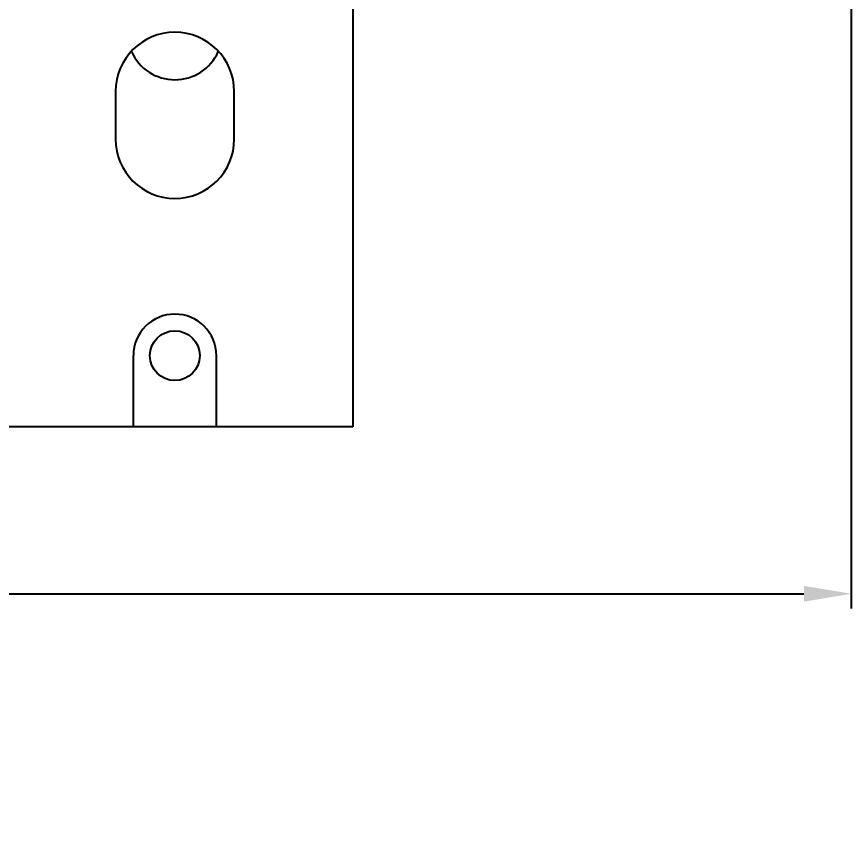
# Model space of a CAD drawing. Header units: millimetres. Extents: x 9226 to 36041, y 16031 to 21779.
# Drawn here: x 18449.3 to 18519.6, y 17136.5 to 17205.3 of the extents above; entities that cross this region are included whole.
import ezdxf

# ---------------------------------------------------------------- set-up
doc = ezdxf.new("R2010")
doc.units = ezdxf.units.MM
doc.layers.add('02___PRT_ALL_AXES', color=7, linetype='Continuous')
doc.styles.get("Standard").update_dxf_attribs({"font": 'arial.ttf'})
doc.dimstyles.new('ISO-15', dxfattribs={"dimtxt": 15, "dimasz": 4, "dimexe": 1.25, "dimexo": 5, "dimgap": 5, "dimtad": 1, "dimtoh": 1, "dimdec": 1, "dimdsep": 46, "dimtxsty": 'Standard', "dimcen": 2.5, "dimadec": 0, "dimazin": 0, "dimtfac": 1, "dimtdec": 1, "dimtmove": 0, "dimatfit": 3, "dimfxl": 1, "dimarcsym": 0})

# ---------------------------------------------------------------- blocks, each defined once
blk = doc.blocks.new('*D297')
at = {"color": 0, "lineweight": -2, "transparency": 16777216}
for p, q in [((18519.626, 17231.752), (18519.626, 17155.438)), ((17907.626, 17165.752), (17907.626, 17155.438)), ((17911.626, 17156.688), (18515.626, 17156.688))]:
    blk.add_line(p, q, dxfattribs=at)
at = {"color": 0, "transparency": 16777216}
for points in [[(17911.626, 17157.354), (17911.626, 17156.021), (17907.626, 17156.688)], [(18515.626, 17157.354), (18515.626, 17156.021), (18519.626, 17156.688)]]:
    blk.add_solid(points, dxfattribs=at)
at = {"layer": 'Defpoints', "color": 0, "transparency": 16777216}
for p in [(18519.626, 17236.752), (17907.626, 17170.752), (18519.626, 17156.688)]:
    blk.add_point(p, dxfattribs=at)
at = {"color": 0, "lineweight": -3, "transparency": 16777216, "insert": (18213.626, 17171.398), "char_height": 15, "attachment_point": 5}
blk.add_mtext('612mm [2\'-0 1/8"]', dxfattribs=at)

msp = doc.modelspace()

# ---------------------------------------------------------------- linework, layer by layer
at = {"color": 7, "linetype": 'Continuous', "lineweight": -3}
for p, q in [((18477.626, 17843.252), (18477.626, 17170.752)), ((18457.626, 17199.002), (18457.626, 17195.002)), ((18467.626, 17195.002), (18467.626, 17199.002)), ((18459.126, 17170.752), (18459.126, 17176.752)), ((18466.126, 17170.752), (18466.126, 17176.752)), ((18477.626, 17170.752), (18447.626, 17170.752))]:
    msp.add_line(p, q, dxfattribs=at)
msp.add_circle((18462.626, 17176.752), 2.1, dxfattribs=at)
for centre, radius, start, end in [((18462.626, 17199.002), 5, 0, 180), ((18462.626, 17195.002), 5, 180, 0), ((18462.626, 17176.752), 3.5, 0, 180)]:
    msp.add_arc(centre, radius, start, end, dxfattribs=at)
at = {"layer": '02___PRT_ALL_AXES', "color": 7, "linetype": 'Continuous', "lineweight": -3}
msp.add_arc((18462.626, 17204.002), 4, 203.97025, 336.02975, dxfattribs=at)

# ---------------------------------------------------------------- dimensions: what is measured, and where the dimension line sits
at = {"lineweight": -3}
dim = msp.add_linear_dim(base=(18519.626, 17156.688), p1=(17907.626, 17170.752), p2=(18519.626, 17236.752), dimstyle='ISO-15', override={"dimpost": 'mm'}, dxfattribs=at)
dim.commit()
dim.dimension.update_dxf_attribs({"geometry": '*D297', "text_midpoint": (18213.626, 17171.398)})

doc.saveas('drawing.dxf')
